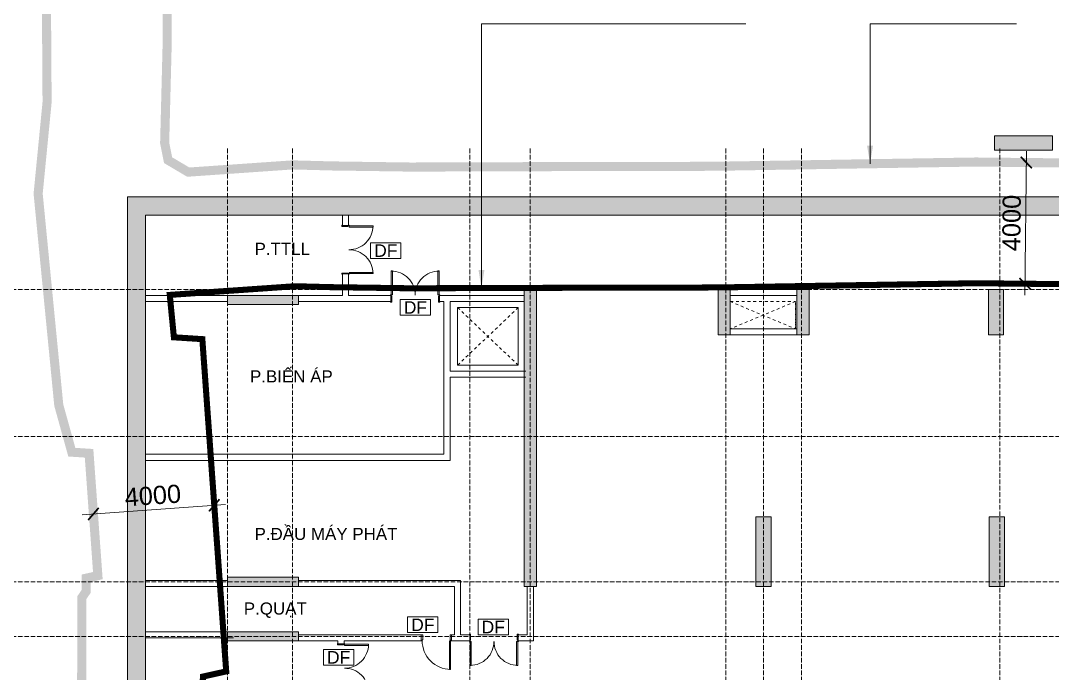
# Model space of a CAD drawing. Header units: millimetres. Extents: x -55733 to 116976, y -16290 to 119028.
# Drawn here: x -15325 to 18735, y 29930 to 51469 of the extents above; entities that cross this region are included whole.
import ezdxf
from ezdxf.enums import TextEntityAlignment as Align
from ezdxf.xclip import XClip

# ---------------------------------------------------------------- set-up
doc = ezdxf.new("R2010")
doc.units = ezdxf.units.MM
doc.header["$XCLIPFRAME"] = 0
for name, pattern in [('Dash', [6.35, 3.175, -3.175]), ('Grid Line', [4.2, 3, -0.6, 0, -0.6]), ('HIDDEN2', [4.7625, 3.175, -1.5875]), ('PHANTOM', [63.5, 31.75, -6.35, 6.35, -6.35, 6.35, -6.35])]:
    doc.linetypes.add(name, pattern=pattern)
doc.layers.get('Defpoints').update_dxf_attribs({"color": 230})
for name, color, linetype, lineweight in [('A-DETL-GENF-HDLN', 161, 'Dash', 5), ('CHU', 181, 'Continuous', 5), ('CUA', 31, 'Continuous', 9), ('DIM', 1, 'Continuous', 5), ('G-ANNO-SYMB', 111, 'Continuous', 5), ('HATCH-1', 8, 'Continuous', 5), ('NET THAY 2', 55, 'Continuous', 5), ('NET-CAT', 3, 'Continuous', 15), ('NET-THAY', 2, 'Continuous', 9), ('TRUC', 225, 'Continuous', 5), ('X-COT HAM$0$LC.HA', 8, 'Continuous', 9), ('Y-GHI CHU PCCC$0$Z-CT1-GHI CHU TT$0$KI-HIEU', 6, 'Continuous', 13)]:
    doc.layers.add(name, color=color, linetype=linetype, lineweight=lineweight)
doc.layers.add('CGXD', color=5, linetype='HIDDEN2')
doc.layers.add('RD-AB', color=4, linetype='PHANTOM')
doc.styles.add('Arial_3', font='arial_0.ttf', dxfattribs={"height": 400})
doc.styles.add('TA1', font='arial_0.ttf')
doc.styles.add('Y-GHI CHU PCCC$0$Arial', font='arial_0.ttf')
doc.dimstyles.new('D_300_KTx3.0', dxfattribs={"dimtxt": 600, "dimasz": 375, "dimexe": 375, "dimexo": 375, "dimgap": 160, "dimtad": 1, "dimdec": 0, "dimzin": 9, "dimtxsty": 'TA1', "dimblk": 'ARCHTICK', "dimcen": 1, "dimdle": 375, "dimclrd": 256, "dimclre": 256, "dimclrt": 7, "dimadec": 0, "dimazin": 0, "dimtfac": 1, "dimtdec": 0, "dimtix": 1, "dimtmove": 1, "dimatfit": 3, "dimldrblk": 'ARCHTICK', "dimfxl": 0, "dimtolj": 1, "dimtzin": 0, "dimlwd": -1, "dimlwe": -1, "dimarcsym": 0})
doc.dimstyles.new('Diagonal_-_2_5mm_Arial', dxfattribs={"dimscale": 304.8, "dimtxt": 500, "dimasz": 1.968504, "dimexe": 1.574803, "dimexo": 0.984252, "dimgap": 1, "dimtad": 1, "dimdec": 0, "dimzin": 0, "dimdsep": 46, "dimtxsty": 'Arial_3', "dimblk1": 'OBLIQUE', "dimblk2": 'OBLIQUE', "dimsah": 1, "dimcen": 0.09, "dimdle": 1.574803, "dimclrt": 256, "dimazin": 0, "dimtfac": 1, "dimtdec": 0, "dimtix": 1, "dimtmove": 0, "dimatfit": 3, "dimfxl": 0, "dimtvp": 1, "dimtolj": 1, "dimtzin": 0, "dimarcsym": 0})

# ---------------------------------------------------------------- blocks, each defined once
blk = doc.blocks.new('ALC1807-ASCENT PLAZA-KET CAU_rvt-1-MẶT BẰNG HẦM 1')
at = {"layer": 'X-COT HAM$0$LC.HA'}
h = blk.add_hatch(color=256, dxfattribs=at)
h.dxf.hatch_style = 1
h.paths.add_polyline_path([(1701, 42600), (1301, 42600), (1301, 32800), (1701, 32800)])
h = blk.add_hatch(color=256, dxfattribs=at)
h.dxf.hatch_style = 1
h.paths.add_polyline_path([(8101, 42600), (7701, 42600), (7701, 41100), (8101, 41100)])
h = blk.add_hatch(color=256, dxfattribs=at)
h.dxf.hatch_style = 1
h.paths.add_polyline_path([(10701, 42600), (10301, 42600), (10301, 41100), (10701, 41100)])
h = blk.add_hatch(color=256, dxfattribs=at)
h.dxf.hatch_style = 1
h.paths.add_polyline_path([(16625, 41100), (17125, 41100), (17125, 42600), (16625, 42600)])
h = blk.add_hatch(color=256, dxfattribs=at)
h.dxf.hatch_style = 1
h.paths.add_polyline_path([(-6149, 42100), (-6149, 42400), (-8499, 42400), (-8499, 42100)])
h = blk.add_hatch(color=256, dxfattribs=at)
h.dxf.hatch_style = 1
h.paths.add_polyline_path([(9451, 35100), (8951, 35100), (8951, 32800), (9451, 32800)])
h = blk.add_hatch(color=256, dxfattribs=at)
h.dxf.hatch_style = 1
h.paths.add_polyline_path([(17151, 35100), (16651, 35100), (16651, 32800), (17151, 32800)])
h = blk.add_hatch(color=256, dxfattribs=at)
h.dxf.hatch_style = 1
h.paths.add_polyline_path([(-6149, 32800), (-6149, 33100), (-8499, 33100), (-8499, 32800)])
h = blk.add_hatch(color=256, dxfattribs=at)
h.dxf.hatch_style = 1
h.paths.add_polyline_path([(-6149, 31000), (-6149, 31300), (-8499, 31300), (-8499, 31000)])
at = {"ltscale": 1000}
for points in [[(1701, 42600), (1301, 42600), (1301, 32800), (1701, 32800)], [(10701, 42600), (10301, 42600), (10301, 41100), (10701, 41100)], [(16625, 41100), (17125, 41100), (17125, 42600), (16625, 42600)], [(-6149, 42100), (-6149, 42400), (-8499, 42400), (-8499, 42100)]]:
    blk.add_lwpolyline(points, close=True, dxfattribs=at)
at = {"ltscale": 1000, "elevation": 0}
for points in [[(8101, 42600), (7701, 42600), (7701, 41100), (8101, 41100)], [(9451, 35100), (8951, 35100), (8951, 32800), (9451, 32800)], [(17151, 35100), (16651, 35100), (16651, 32800), (17151, 32800)], [(-6149, 32800), (-6149, 33100), (-8499, 33100), (-8499, 32800)], [(-6149, 31000), (-6149, 31300), (-8499, 31300), (-8499, 31000)]]:
    blk.add_lwpolyline(points, close=True, dxfattribs=at)
blk = doc.blocks.new('CUA 2 CANH MO KHUNG NHOM - 1 - Type 1-1152387-MẶT BẰNG HẦM 1')
at = {"layer": 'CUA'}
for p, q in [((-688, 911), (-648, 911)), ((-688, 122), (-688, 911)), ((-648, 911), (-648, 122)), ((850, 911), (850, 122)), ((890, 911), (850, 911)), ((890, 122), (890, 911)), ((-648, 122), (-688, 122)), ((850, 122), (890, 122))]:
    blk.add_line(p, q, dxfattribs=at)
at = {"layer": 'CUA', "lineweight": 5}
for p, q in [((-689, 122), (-709, 122)), ((-709, 122), (-709, 102)), ((-689, 81), (-689, 122)), ((-669, 81), (-689, 81)), ((-669, -118), (-669, 81)), ((891, 81), (871, 81)), ((871, 81), (871, -118)), ((911, 122), (891, 122)), ((891, 122), (891, 81)), ((911, 102), (911, 122)), ((-709, -98), (-709, -118)), ((-709, -118), (-669, -118)), ((871, -118), (911, -118)), ((911, -118), (911, -98))]:
    blk.add_line(p, q, dxfattribs=at)
for centre, start, end in [((-688, 122), 359.5, 90), ((890, 122), 90, 180.5)]:
    blk.add_arc(centre, 788, start, end, dxfattribs=at)
blk = doc.blocks.new('CUA 1 CANH MO - 1 - Type 1000-1271688-MẶT BẰNG HẦM 1')
at = {"layer": 'CUA'}
for p, q in [((-368, 1040), (-328, 1040)), ((-368, 102), (-368, 1040)), ((-328, 1040), (-328, 102)), ((-328, 102), (-368, 102))]:
    blk.add_line(p, q, dxfattribs=at)
at = {"layer": 'CUA', "lineweight": 5}
for p, q in [((-369, 102), (-399, 102)), ((-369, 61), (-369, 102)), ((-349, 61), (-369, 61)), ((-349, -98), (-349, 61)), ((571, 61), (551, 61)), ((551, 61), (551, -98)), ((601, 102), (571, 102)), ((571, 102), (571, 61)), ((-399, -98), (-349, -98)), ((551, -98), (601, -98))]:
    blk.add_line(p, q, dxfattribs=at)
blk.add_arc((-368, 102), 938, 359.5, 90, dxfattribs=at)
blk = doc.blocks.new('Section - 3_32_ x 3_8_-317996-MẶT BẰNG HẦM 1')
at = {"layer": 'G-ANNO-SYMB'}
blk.add_hatch(color=256, dxfattribs=at).paths.add_polyline_path([(0, 9.525), (0, 0), (-2.38125, 0), (-2.38125, 9.525)], flags=0)
for p, q in [((0, 9.525), (-2.38125, 9.525)), ((-2.38125, 9.525), (-2.38125, 0)), ((0, 0), (0, 9.525)), ((-2.38125, 0), (0, 0))]:
    blk.add_line(p, q, dxfattribs=at)
blk = doc.blocks.new('_ArchTick')
at = {"color": 0, "const_width": 0.15}
blk.add_lwpolyline([(-0.5, -0.5), (0.5, 0.5)], dxfattribs=at)
blk = doc.blocks.new('*D28')
at = {"layer": 'Defpoints', "color": 0, "transparency": 16777216}
for p in [(73609, 80279, 0), (73609, 80279), (73568, 76279, 0)]:
    blk.add_point(p, dxfattribs=at)
at = {"layer": 'DIM', "transparency": 16777216}
blk.add_line((73564, 75904), (73613, 80654), dxfattribs=at)
at = {"layer": 'DIM', "transparency": 16777216, "xscale": 375.0000000000001, "yscale": 375.0000000000001, "zscale": 375.0000000000001}
for p, rotation in [((73609, 80279), 89.41001957894383), ((73568, 76279), 269.4100195789438)]:
    blk.add_blockref('_ArchTick', p, dxfattribs=dict(at, rotation=rotation))
at = {"layer": 'DIM', "color": 7, "transparency": 16777216, "insert": (73123, 78284), "char_height": 600, "attachment_point": 5, "rotation": 89.41, "style": 'TA1'}
blk.add_mtext('\\A1;4000', dxfattribs=at)
blk = doc.blocks.new('*D29')
at = {"layer": 'Defpoints', "color": 0, "transparency": 16777216}
for p in [(46801, 68969, 0), (42811, 68682), (42811, 68682)]:
    blk.add_point(p, dxfattribs=at)
at = {"layer": 'DIM', "transparency": 16777216}
blk.add_line((47175, 68996), (42437, 68656), dxfattribs=at)
for p, xscale, yscale, zscale, rotation in [((46801, 68969), 374.9999999999999, 374.9999999999999, 374.9999999999999, 4.109127579739793), ((42811, 68682), 375, 375, 375, 184.1091275797397)]:
    blk.add_blockref('_ArchTick', p, dxfattribs=dict(at, xscale=xscale, yscale=yscale, zscale=zscale, rotation=rotation))
at = {"layer": 'DIM', "color": 7, "transparency": 16777216, "insert": (44773, 69291), "char_height": 600, "attachment_point": 5, "rotation": 4.1091, "style": 'TA1'}
blk.add_mtext('\\A1;4000', dxfattribs=at)
blk = doc.blocks.new('_Oblique')
at = {"color": 0, "linetype": 'ByBlock', "lineweight": -2}
blk.add_line((-0.5, -0.5), (0.5, 0.5), dxfattribs=at)
blk = doc.blocks.new('A$C7BC647D4')
for points in [[(44139, 8967), (45631, -3310), (-3699, -3310), (-3699, 18290), (-8923, 18290), (-11799, 20218), (-11799, 45650), (42773, 45650), (44343, 34586), (74924, 41932), (76806, 36089), (97174, 42649), (104895, 16253)], [(43471, 9491), (44953, -2710), (-3099, -2710), (-3099, 18890), (-8740, 18890), (-11199, 20538), (-11199, 45050), (42252, 45050), (43841, 33849), (74524, 41219), (76419, 35334), (96771, 41889), (104120, 16765)]]:
    blk.add_lwpolyline(points, close=True)
at = {"layer": 'HATCH-1', "const_width": 600}
blk.add_lwpolyline([(43805, 9229), (45292, -3010), (-3399, -3010), (-3399, 18590), (-8831, 18590), (-11499, 20378), (-11499, 45350), (42512, 45350), (44092, 34217), (74724, 41575), (76612, 35712), (96972, 42269), (104507, 16509)], close=True, dxfattribs=at)
blk = doc.blocks.new('Y-GHI CHU PCCC$0$A$C67775D76')
at = {"color": 8, "ltscale": 30}
blk.add_lwpolyline([(-267, -138), (267, -138), (267, 138), (-267, 138)], close=True, dxfattribs=at)
at = {"color": 8, "style": 'Y-GHI CHU PCCC$0$Arial'}
blk.add_text('DF', height=220, dxfattribs=at).set_placement((0, 0), align=Align.MIDDLE_CENTER)
blk = doc.blocks.new('A$C1F0A2BF7')
at = {"layer": 'CGXD', "ltscale": 200, "const_width": 200, "elevation": 0}
blk.add_lwpolyline([(75966.3, 76254.7), (71950.1, 76296), (68041.4, 76232.4), (63824.1, 76163.2), (62710.9, 76152.8), (59200.8, 76148.4), (53256.4, 76129.8), (50614.3, 76167.4), (49470.6, 76197.6), (45331.3, 75911), (45467.8, 74512.2), (46406.7, 74451.5), (47194.7, 63486.7), (46424.3, 63316.7), (46421.1, 61568.3), (46338.6, 57428.9), (46280, 56364.3), (46260.6, 55777.3), (47488.1, 54954.9), (54942.4, 54921.5), (54956.3, 47953.8), (54990.5, 43945.3)], dxfattribs=at)
at = {"layer": 'RD-AB', "ltscale": 30, "const_width": 300, "elevation": 0}
for points in [[(41196.9, 95371), (41281.7, 82268.3), (40986.4, 79251), (41667.6, 72272.6), (42098.4, 70721.5), (42667.3, 70684.7), (42957.4, 66647.6), (42571.1, 66562.4), (42573.3, 66131.3), (42429.3, 65920.2), (42421.3, 61611.7), (42341, 57578.5), (42283.8, 56540), (42189.8, 53690.1), (44821.5, 51926.7), (44789.5, 50966.7), (50950.5, 50939.2), (50956.6, 47932.5), (50990.5, 43962.1)], [(117344.6, 73191.8), (100730.8, 69175.3), (99106.1, 80624), (95474, 80397.9), (89113.6, 80288), (80091.7, 80240), (75994.1, 80254.4), (71938.4, 80296.2), (67976, 80231.7), (63772.8, 80162.8), (62689.8, 80152.6), (59192.3, 80148.3), (53278.8, 80129.8), (50695.7, 80166.5), (49385.2, 80201.1), (45942.7, 79962.7), (45276.7, 80356.5), (45163.2, 80925.1), (45247, 84236.5), (45176.2, 103598.7)]]:
    blk.add_lwpolyline(points, dxfattribs=at)
at = {"layer": 'DIM'}
for p1, p2, picture, middle in [((73568.3, 76279.4, 0), (73609.5, 80279, 0), '*D28', (73122.5, 78284, 0)), ((46800.7, 68969.1, 0), (42811.4, 68682.5, 0), '*D29', (44772.6, 69290.9, 0))]:
    dim = blk.add_aligned_dim(p1=p1, p2=p2, distance=0, dimstyle='D_300_KTx3.0', dxfattribs=at)
    dim.commit()
    dim.dimension.update_dxf_attribs({"geometry": picture, "text_midpoint": middle})
at = {"layer": 'NET THAY 2'}
for points, override in [([(55620.9, 76137.2, 0), (55624.9, 84852.4, 0), (64353.4, 84852.4, 0)], {"dimtad": 0}), ([(68449.4, 80239.4, 0), (68449.4, 84852.4, 0), (73283.1, 84852.4, 0)], {"dimgap": 1, "dimtad": 0})]:
    blk.add_leader(points, dimstyle='Diagonal_-_2_5mm_Arial', override=override, dxfattribs=at)

msp = doc.modelspace()

# ---------------------------------------------------------------- linework, layer by layer
at = {"layer": 'A-DETL-GENF-HDLN', "ltscale": 30}
for p, q in [((-899.5, 41999.9), (1100.5, 40099.9)), ((-899.5, 40099.9), (1100.5, 41999.9)), ((8100.5, 42199.8), (10250.3, 42199.8))]:
    msp.add_line(p, q, dxfattribs=at)
at = {"layer": 'A-DETL-GENF-HDLN'}
msp.add_line((10250.3, 42199.8), (10250.5, 41299.9, 0), dxfattribs=at)
at = {"layer": 'A-DETL-GENF-HDLN', "ltscale": 30}
for points in [[(8100.3, 42199.9), (10250.5, 41299.9)], [(10250.3, 42199.9), (8100.5, 41299.9)]]:
    msp.add_lwpolyline(points, dxfattribs=at)
at = {"layer": 'NET-CAT'}
for p, q in [((-4699.5, 45049.9), (-4699.5, 44709.9)), ((-4499.5, 44709.9), (-4499.5, 45049.9)), ((-4699.5, 44709.9), (-4499.5, 44709.9)), ((-4699.5, 43109.9), (-4699.5, 42399.9)), ((-4499.5, 43109.9), (-4699.5, 43109.9)), ((-4499.5, 42399.9), (-4499.5, 43109.9)), ((-4699.5, 42399.9), (-11199.5, 42399.9)), ((-3099.5, 42399.9), (-4499.5, 42399.9)), ((-3099.5, 42199.9), (-3099.5, 42399.9)), ((1300.5, 42399.9), (-1499.5, 42399.9)), ((-1499.5, 42399.9), (-1499.5, 42199.9)), ((-11199.5, 42199.9), (-8498.9, 42199.9)), ((-6149.5, 42199.9), (-3099.5, 42199.9)), ((-1499.5, 42199.9), (-1349.5, 42199.9)), ((-1349.5, 42199.9), (-1349.5, 37159.9)), ((-1149.5, 42199.9), (1300.5, 42199.9)), ((-1149.5, 39899.9), (-1149.5, 42199.9)), ((-1149.5, 36959.9), (-1149.5, 39699.9)), ((-1349.5, 37159.9), (-11199.5, 37159.9)), ((-11199.5, 36959.9), (-1149.5, 36959.9)), ((-8499.5, 32999.9), (-11199.5, 32999.9)), ((-11199.5, 32799.9), (-8299.5, 32799.9)), ((-8499.5, 32799.9), (-8499.5, 32999.9)), ((-799.5, 32999.9), (-6149.5, 32999.9)), ((-6149.5, 32999.9), (-6149.5, 32799.9)), ((-6149.5, 32799.9), (-999.5, 32799.9)), ((-999.5, 32799.9), (-999.5, 31199.9)), ((-799.5, 31199.9), (-799.5, 32999.9)), ((1400.5, 32799.9), (1400.5, 31199.9)), ((1600.5, 32799.9), (1400.5, 32799.9)), ((1600.5, 30999.9), (1600.5, 32799.9)), ((-8499.5, 31299.9), (-11199.5, 31299.9)), ((-11199.5, 31099.9), (-8299.5, 31099.9)), ((-8499.5, 31299.9), (-8299.5, 31299.9)), ((-8499.5, 31099.9), (-8499.5, 31299.9)), ((-2099.5, 31199.9), (-6149.5, 31199.9)), ((-6149.5, 31199.9), (-6149.5, 30999.9)), ((-6149.5, 30999.9), (-4849.5, 30999.9)), ((-4849.5, 30999.9), (-4849.5, 30899.9)), ((-4649.5, 30899.9), (-4649.5, 30999.9)), ((-4649.5, 30999.9), (-2099.5, 30999.9)), ((-2099.5, 30999.9), (-2099.5, 31199.9)), ((-999.5, 31199.9), (-1099.5, 31199.9)), ((-1099.5, 31199.9), (-1099.5, 30999.9)), ((-1099.5, 30999.9), (-499.5, 30999.9)), ((-499.5, 31199.9), (-799.5, 31199.9)), ((-499.5, 30999.9), (-499.5, 31199.9)), ((1400.5, 31199.9), (1100.5, 31199.9)), ((1100.5, 31199.9), (1100.5, 30999.9)), ((1100.5, 30999.9), (1600.5, 30999.9)), ((-4849.5, 30899.9), (-4649.5, 30899.9))]:
    msp.add_line(p, q, dxfattribs=at)
for points in [[(8100.5, 42599.9), (10300.5, 42599.9)], [(8100.5, 42399.9), (10300.5, 42399.9)], [(-1149.5, 39899.9), (1350.5, 39899.9)], [(-1149.5, 39699.9), (1350.5, 39699.9)]]:
    msp.add_lwpolyline(points, dxfattribs=at)
at = {"layer": 'NET-CAT', "elevation": 0}
for points in [[(8100.5, 41299.9), (10300.5, 41299.9)], [(8100.5, 41099.9), (10300.5, 41099.9)]]:
    msp.add_lwpolyline(points, dxfattribs=at)
at = {"layer": 'NET-THAY'}
for p, q in [((-899.5, 40099.9), (-899.5, 41999.9)), ((-899.5, 41999.9), (1100.5, 41999.9)), ((1100.5, 41999.9), (1100.5, 40099.9)), ((1100.5, 40099.9), (-899.5, 40099.9))]:
    msp.add_line(p, q, dxfattribs=at)
at = {"layer": 'TRUC', "linetype": 'Grid Line', "ltscale": 50}
for p, q in [((-8499.5, 47249.9), (-8499.5, -9494.1)), ((-6349.5, 47249.9), (-6349.5, -12161.6)), ((-499.5, 47249.9), (-499.5, -9494.1)), ((1500.5, 47249.9), (1500.5, -12161.6)), ((7950.5, 47249.9), (7950.5, -9494.1)), ((9200.5, 47249.9), (9200.5, -12161.6)), ((10450.5, 47249.9), (10450.5, -9494.1)), ((17000.5, 47249.9), (17000.5, -9494.1)), ((48819.1, 42599.9), (-18288.8, 42599.9)), ((48819.1, 37749.9), (-19344.9, 37749.9)), ((48819.1, 32949.9), (-19344.9, 32949.9)), ((48819.1, 31149.9), (-21659.5, 31149.9))]:
    msp.add_line(p, q, dxfattribs=at)

# ---------------------------------------------------------------- block references
at = {"layer": 'CUA'}
for name, p, rotation in [('CUA 2 CANH MO KHUNG NHOM - 1 - Type 1-1152387-MẶT BẰNG HẦM 1', (-4601.7, 44011.4), 269.9999999999999), ('CUA 1 CANH MO - 1 - Type 1000-1271688-MẶT BẰNG HẦM 1', (-1498, 31102.2), 180), ('CUA 2 CANH MO KHUNG NHOM - 1 - Type 1-1152387-MẶT BẰNG HẦM 1', (402, 31102.2), 180), ('CUA 2 CANH MO KHUNG NHOM - 1 - Type 1-1152387-MẶT BẰNG HẦM 1', (-4751.7, 30201.4), 269.9999999999999)]:
    msp.add_blockref(name, p, dxfattribs=dict(at, rotation=rotation))
msp.add_blockref('CUA 2 CANH MO KHUNG NHOM - 1 - Type 1-1152387-MẶT BẰNG HẦM 1', (-2400.9, 42297.7), dxfattribs=at)
at = {"layer": 'G-ANNO-SYMB', "extrusion": (0, 0, -1), "xscale": 199.9999999999999, "yscale": 199.9999999999999, "zscale": 199.9999999999999, "rotation": 270.0000000000002}
msp.add_blockref('Section - 3_32_ x 3_8_-317996-MẶT BẰNG HẦM 1', (-18734.8, 47193.1), dxfattribs=at)
at = {"layer": 'NET THAY 2'}
ref = msp.add_blockref('A$C1F0A2BF7', (-55733.2, -33492.3, 0), dxfattribs=at)
XClip(ref).set_block_clipping_path([(-27462.6186291156, 51738.6749988016), (137958.5174097056, 152520.3806320981)])
at = {"layer": 'NET-CAT'}
for name in ['A$C7BC647D4', 'ALC1807-ASCENT PLAZA-KET CAU_rvt-1-MẶT BẰNG HẦM 1']:
    msp.add_blockref(name, (0, 0), dxfattribs=at)
at = {"layer": 'Y-GHI CHU PCCC$0$Z-CT1-GHI CHU TT$0$KI-HIEU', "color": 8, "xscale": 1.875, "yscale": 1.875, "zscale": 1.875}
for p in [(-3270, 43880.2, 0), (-2292.1, 42006, 0), (-2047.6, 31533.2, 0), (278.1, 31459.9, 0), (-4826, 30459.3, 0)]:
    msp.add_blockref('Y-GHI CHU PCCC$0$A$C67775D76', p, dxfattribs=at)

# ---------------------------------------------------------------- texts
at = {"layer": 'CHU', "color": 7, "char_height": 400, "attachment_point": 1, "line_spacing_factor": 0.936439, "style": 'Arial_3'}
for s, insert, width in [('\\pt2540,5080,7620,10160,12700,15240,17780,20320,22860,25400,27940,30480,33020,35560,38100,40640,43180,45720,48260,50800,53340,55880,58420,60960,63500,66040,68580,71120,73660,76200,78740,81280;P.TTLL', (-7603, 44139.6), 1896.78), ('\\pt2540,5080,7620,10160,12700,15240,17780,20320,22860,25400,27940,30480,33020,35560,38100,40640,43180,45720,48260,50800,53340,55880,58420,60960,63500,66040,68580,71120,73660,76200,78740,81280;P.BIẾN ÁP', (-7753.3, 39929.2), 2846.18), ('\\pt2540,5080,7620,10160,12700,15240,17780,20320,22860,25400,27940,30480,33020,35560,38100,40640,43180,45720,48260,50800,53340,55880,58420,60960,63500,66040,68580,71120,73660,76200,78740,81280;P.ĐẦU MÁY PHÁT', (-7603, 34731.3), 5023.74), ('\\pt2540,5080,7620,10160,12700,15240,17780,20320,22860,25400,27940,30480,33020,35560,38100,40640,43180,45720,48260,50800,53340,55880,58420,60960,63500,66040,68580,71120,73660,76200,78740,81280;P.QUẠT', (-7957.6, 32269.9), 2151.3)]:
    msp.add_mtext(s, dxfattribs=dict(at, insert=insert, width=width))

doc.saveas('drawing.dxf')
